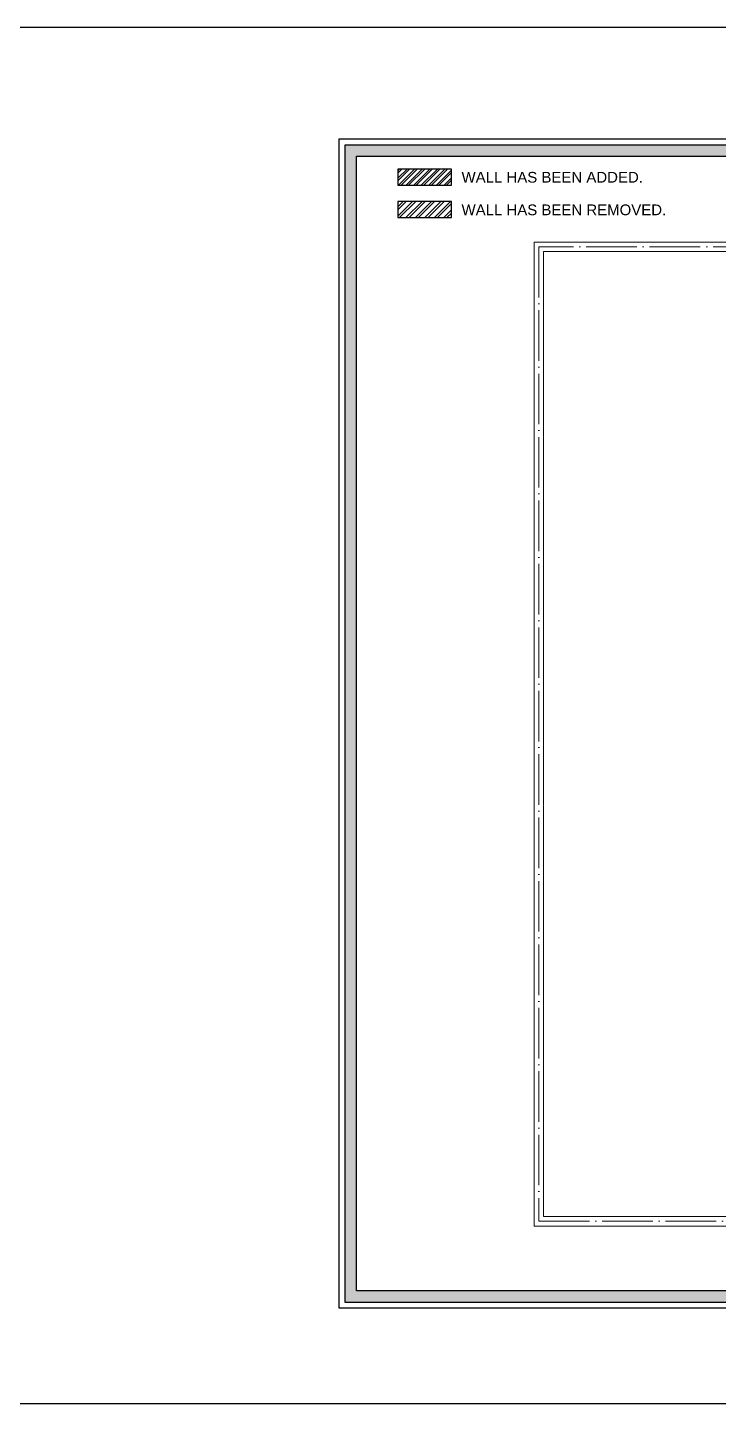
# Model space of a CAD drawing. Header units: millimetres. Extents: x 56222 to 3066687, y -650199 to -121287.
# Drawn here: x 148125 to 148453, y -177588 to -176935 of the extents above; entities that cross this region are included whole.
import ezdxf

# ---------------------------------------------------------------- set-up
doc = ezdxf.new("R2010")
doc.units = ezdxf.units.MM
doc.header["$MEASUREMENT"] = 0
doc.linetypes.add('ACAD_ISO04W100', pattern=[30, 24, -3, 0, -3])
for name, color, linetype, lineweight in [('ELEVATION ( SPIRAL STAIR )', 250, 'Continuous', 9), ('GROUND FLOOR', 7, 'Continuous', 9), ('GROUND FLOOR  ( PLINE )', 251, 'Continuous', 30), ('Labelling', 1, 'Continuous', 25), ('NAME PLATE', 7, 'Continuous', 25), ('XX~SLAB ( BEAM )~ ( DIM )', 7, 'Continuous', 9)]:
    doc.layers.add(name, color=color, linetype=linetype, lineweight=lineweight)
doc.styles.add('style4', font='ARIALN.TTF')

# ---------------------------------------------------------------- blocks, each defined once
blk = doc.blocks.new('LAYOUT FILE')
at = {"layer": 'NAME PLATE', "true_color": 0xd39e00}
h = blk.add_hatch(color=42, dxfattribs=at)
h.paths.add_polyline_path([(3346889.83, -513806.18), (3346889.83, -514260.7), (3347535.56, -514260.7), (3347535.56, -513806.18)])
h.paths.add_polyline_path([(3346894.36, -513810.71), (3347531.03, -513810.71), (3347531.03, -514256.17), (3346894.36, -514256.17)], flags=16)
at = {"layer": 'NAME PLATE', "color": 42, "true_color": 0xd39e00}
for points in [[(3346887.56, -513803.91), (3347537.83, -513803.91), (3347537.83, -514262.96), (3346887.56, -514262.96)], [(3346889.83, -513806.18), (3347535.56, -513806.18), (3347535.56, -514260.7), (3346889.83, -514260.7)], [(3346894.36, -513810.71), (3347531.03, -513810.71), (3347531.03, -514256.17), (3346894.36, -514256.17)]]:
    blk.add_lwpolyline(points, close=True, dxfattribs=at)

msp = doc.modelspace()

# ---------------------------------------------------------------- hatches: boundary and pattern name
at = {"layer": 'ELEVATION ( SPIRAL STAIR )', "lineweight": 5}
h = msp.add_hatch(dxfattribs=at)
h.set_pattern_fill('ANSI32', color=2, scale=8.479723)
h.set_pattern_definition([(45, (-109433.599, 112316.8908), (-2.24852616, 2.24852616), []), (45, (-109432.1, 112316.8908), (-2.24852616, 2.24852616), [])])
h.paths.add_polyline_path([(148325.8812, -177017.4908), (148300.442, -177017.4908), (148300.442, -177025.1226), (148325.8812, -177025.1226)])
at = {"layer": 'GROUND FLOOR  ( PLINE )', "lineweight": 5}
h = msp.add_hatch(dxfattribs=at)
h.set_pattern_fill('ANSI32', color=3, scale=6.783779)
h.set_pattern_definition([(45, (-109433.599, 112316.8908), (-1.798820929, 1.798820929), []), (45, (-109432.3997, 112316.8908), (-1.798820929, 1.798820929), [])])
h.paths.add_polyline_path([(148325.8812, -177002.1177), (148300.442, -177002.1177), (148300.442, -177009.7494), (148325.8812, -177009.7494)])

# ---------------------------------------------------------------- linework, layer by layer
at = {"layer": 'ELEVATION ( SPIRAL STAIR )', "color": 2, "lineweight": 30}
msp.add_lwpolyline([(148325.8812, -177017.4908), (148300.442, -177017.4908), (148300.442, -177025.1226), (148325.8812, -177025.1226)], close=True, dxfattribs=at)
at = {"layer": 'GROUND FLOOR'}
for p, q in [((148365.0973, -177036.7927), (148865.3473, -177036.7927)), ((148365.0973, -177036.7927), (148365.0973, -177503.7927)), ((148369.5973, -177041.2927), (148865.3473, -177041.2927)), ((148369.5973, -177041.2927), (148369.5973, -177499.2927)), ((148369.5973, -177499.2927), (148865.3473, -177499.2927)), ((148365.0973, -177503.7927), (148865.3473, -177503.7927))]:
    msp.add_line(p, q, dxfattribs=at)
at = {"layer": 'GROUND FLOOR', "color": 1, "linetype": 'ACAD_ISO04W100'}
msp.add_lwpolyline([(148865.3473, -177039.0427), (148367.3473, -177039.0427), (148367.3473, -177501.5427), (148865.3473, -177501.5427)], dxfattribs=at)
at = {"layer": 'GROUND FLOOR  ( PLINE )', "color": 3}
msp.add_lwpolyline([(148325.8812, -177002.1177), (148300.442, -177002.1177), (148300.442, -177009.7494), (148325.8812, -177009.7494)], close=True, dxfattribs=at)
at = {"layer": 'XX~SLAB ( BEAM )~ ( DIM )', "color": 244, "lineweight": 30, "true_color": 0x991b1e}
msp.add_lwpolyline([(150032.5975, -176934.95), (147249.7124, -176934.95), (147249.7124, -177588.0074), (150032.5975, -177588.0074)], close=True, dxfattribs=at)

# ---------------------------------------------------------------- block references
at = {"layer": 'NAME PLATE', "lineweight": 0, "xscale": 1.209046105522275, "yscale": 1.209046105522275, "zscale": 1.209046105522275}
msp.add_blockref('LAYOUT FILE', (-3898268.7081, 444224.8067, 0.1256), dxfattribs=at)

# ---------------------------------------------------------------- texts
at = {"layer": 'Labelling', "char_height": 5.087834, "width": 118.925581, "attachment_point": 5, "style": 'style4'}
for s, insert in [('\\A1;\\pxql;{\\fArial|b0|i0|c0|p34;WALL HAS BEEN ADDED.}', (148390.149, -177006.0552, 0.0263)), ('\\A1;\\pxql;{\\fArial|b0|i0|c0|p34;WALL HAS BEEN REMOVED.}', (148390.149, -177021.5243, 0.0263))]:
    msp.add_mtext(s, dxfattribs=dict(at, insert=insert))

doc.saveas('drawing.dxf')
